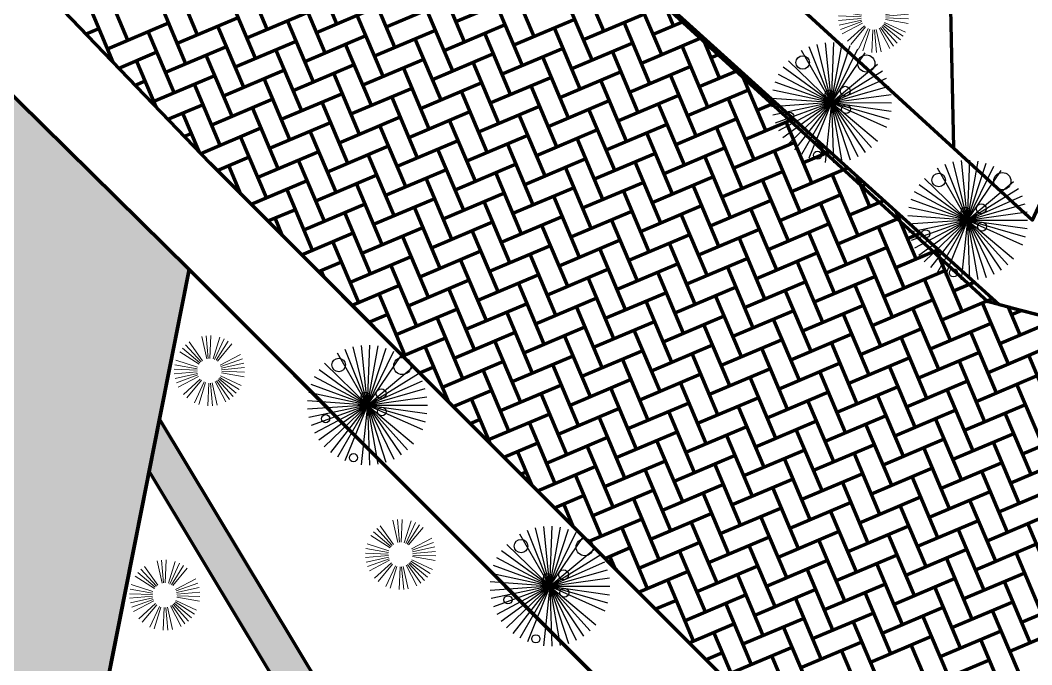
# Model space of a CAD drawing. Header units: millimetres. Extents: x 111 to 1506, y 14 to 566.
# Drawn here: x 213.36 to 221.78, y 152.42 to 157.78 of the extents above; entities that cross this region are included whole.
import ezdxf

# ---------------------------------------------------------------- set-up
doc = ezdxf.new("R2010")
doc.units = ezdxf.units.MM
doc.layers.add('FURN', color=253, linetype='Continuous')
for name, color, linetype, lineweight in [('G', 254, 'Continuous', 5), ('mobiliario', 45, 'Continuous', 13), ('PALMERAS114', 114, 'Continuous', 5)]:
    doc.layers.add(name, color=color, linetype=linetype, lineweight=lineweight)
doc.styles.add('ATTR', font='romans.shx', dxfattribs={"width": 0.8, "height": 2.52})

# ---------------------------------------------------------------- blocks, each defined once
blk = doc.blocks.new('EVG7')
for p, q in [((-9.2, 18.3), (-24.1, 54.3)), ((-6.6, 19.1), (-16.7, 56.9)), ((-3.9, 19.7), (-9, 58.4)), ((1.6, 19.7), (6.7, 58.4)), ((4.2, 19.1), (14.4, 56.9)), ((6.9, 18.3), (21.8, 54.3)), ((-17.8, 11.7), (-48.8, 35.4)), ((-16, 13.7), (-43.6, 41.3)), ((-13.8, 15.4), (-37.7, 46.5)), ((-11.6, 17), (-31.2, 50.9)), ((9.3, 17), (28.8, 50.9)), ((15.5, 11.7), (46.4, 35.4)), ((-20.6, 7), (-56.6, 21.9)), ((17, 9.4), (50.8, 28.9)), ((18.2, 7), (54.3, 21.9)), ((-21.6, 4.4), (-59.1, 14.4)), ((19.8, 1.7), (58.3, 6.7)), ((-22.2, -1.1), (-61.2, -1.1)), ((-22.2, -3.8), (-60.7, -8.9)), ((-20.6, -9.1), (-56.6, -24)), ((-19.4, -11.6), (-53.1, -31.1)), ((-17.8, -13.9), (-48.8, -37.6)), ((13.6, -15.9), (41.2, -43.5)), ((15.5, -13.9), (46.4, -37.6)), ((19.3, -6.6), (56.8, -16.6)), ((19.8, -1.1), (58.8, -1.1)), ((19.8, -3.8), (58.3, -8.9)), ((-13.8, -17.6), (-37.7, -48.7)), ((-11.6, -19.2), (-31.2, -53)), ((-9.2, -20.5), (-24.1, -56.5)), ((-6.6, -21.3), (-16.7, -59)), ((-3.9, -21.8), (-9, -60.6)), ((-1.2, -22.1), (-1.2, -61.1)), ((4.2, -21.3), (14.4, -59)), ((6.9, -20.5), (21.8, -56.5)), ((9.3, -19.2), (28.8, -53)), ((11.5, -17.6), (35.3, -48.7))]:
    blk.add_line(p, q)
at = {"style": 'ATTR', "width": 0.8, "flags": 9}
blk.add_attdef('ESTCODE', (0, 0), '', height=0.7, dxfattribs=at)

msp = doc.modelspace()

# ---------------------------------------------------------------- hatches: boundary and pattern name
at = {"layer": 'G', "lineweight": 100, "ltscale": 1000}
h = msp.add_hatch(dxfattribs=at)
h.set_pattern_fill('AR-HBONE', color=256, scale=0.046, angle=-8.355859, style=0)
h.set_pattern_definition([(36.644141, (430.36546, 1702.05599), (0.037814706, 0.257453002), [0.552, -0.184]), (126.644141, (430.5131, 1702.1658), (0.037814706, 0.257453002), [0.552, -0.184])])
h.paths.add_polyline_path([(213.07061, 157.37807), (214.77586, 155.697), (203.07053, 96.74537), (201.08828, 97.12101)])
at = {"layer": 'mobiliario', "lineweight": 100, "ltscale": 1000, "true_color": 0xf2e7c4}
h = msp.add_hatch(color=254, dxfattribs=at)
h.dxf.hatch_style = 1
h.paths.add_polyline_path([(217.36594, 146.55211), (217.23649, 146.27233), (213.4789, 149.22202), (213.54536, 149.55124)])
h.paths.add_polyline_path([(214.52062, 154.46186), (214.4337, 154.02421), (216.41896, 150.72215), (213.78997, 150.78293), (213.73065, 150.48422), (216.60191, 150.41784), (218.0444, 148.01856), (218.19663, 148.34758), (216.95689, 150.40963), (219.12743, 150.35945), (219.2648, 150.65635), (216.77393, 150.71394)])
h.paths.add_polyline_path([(216.97523, 145.70763), (216.83398, 145.40232), (212.69161, 145.25246), (212.75167, 145.55483)])
h.paths.add_polyline_path([(212.54973, 144.54735), (212.49092, 144.25148), (215.82266, 143.21643), (215.94974, 143.4911)])
h.paths.add_polyline_path([(212.25453, 143.05164), (212.85262, 142.00089), (215.46767, 142.44914), (215.31472, 142.11855), (213.01047, 141.72357), (214.18076, 139.66758), (214.02598, 139.33304), (212.69596, 141.66966), (211.95483, 141.54263), (212.01741, 141.85773), (212.53811, 141.94698), (212.16524, 142.60206)])
h.paths.add_polyline_path([(213.91346, 139.08984), (213.75212, 138.74111), (211.27734, 138.13131), (211.34186, 138.45618)])
edge = h.paths.add_edge_path()
edge.add_line((211.11725, 137.32523), (211.05881, 137.03097))
edge.add_line((211.05881, 137.03097), (212.80085, 136.685))
edge.add_line((212.80085, 136.685), (212.93045, 136.96512))
edge.add_line((212.93045, 136.96512), (211.11438, 137.3261))
edge.add_line((210.81437, 135.80015), (210.74575, 135.47153))
edge.add_line((210.74575, 135.47153), (211.95207, 134.87201))
edge.add_line((211.95207, 134.87201), (212.09663, 135.16289))
edge.add_line((212.09663, 135.16289), (210.81136, 135.80165))

# ---------------------------------------------------------------- linework, layer by layer
at = {"lineweight": 100, "ltscale": 1000}
for p, q in [((220.93622, 165.79317), (221.13325, 156.71906)), ((217.41941, 160.12171), (221.79096, 156.11646)), ((217.01718, 159.47304), (221.2843, 155.56347)), ((221.51283, 155.41368), (217.01718, 159.47304)), ((214.94348, 156.59032), (213.25246, 158.354)), ((213.06252, 157.38605), (214.76757, 155.70531)), ((215.2981, 156.23543), (214.94348, 156.59032)), ((214.94348, 156.59032), (219.77373, 151.75637)), ((214.76757, 155.70531), (209.62681, 129.82058)), ((221.2843, 155.56347), (221.42225, 155.43708)), ((221.6034, 155.39029), (221.42225, 155.43708)), ((237.10168, 151.38747), (221.51283, 155.41368)), ((221.6034, 155.39029), (237.10168, 151.38747)), ((214.52062, 154.46186), (218.19663, 148.34758)), ((214.43349, 154.02456), (218.0444, 148.01856))]:
    msp.add_line(p, q, dxfattribs=at)
at = {"lineweight": 211, "ltscale": 1000}
for p, q in [((219.77373, 151.75637), (215.2981, 156.23543)), ((219.43818, 151.03111), (214.76757, 155.70531))]:
    msp.add_line(p, q, dxfattribs=at)
msp.add_line((203.07053, 96.74537), (214.77586, 155.697))
at = {"lineweight": 100, "ltscale": 1000}
for points in [[(217.41941, 160.12171), (221.79096, 156.11646), (232.69441, 179.68346), (230.76998, 181.65183), (217.41941, 160.12171)], [(209.62068, 129.8113), (214.76757, 155.70531)], [(209.62068, 129.8113), (214.76757, 155.70531)], [(209.62068, 129.8113), (214.76757, 155.70531), (219.43818, 151.03111), (209.62681, 129.82058)], [(209.6282, 129.82757), (214.76757, 155.70531), (219.43818, 151.03111), (209.6282, 129.82757)]]:
    msp.add_lwpolyline(points, dxfattribs=at)
at = {"layer": 'FURN', "color": 54, "ltscale": 0.1}
for p, q in [((220.11714, 157.09556), (219.86778, 157.52894)), ((220.11714, 157.09556), (219.93052, 157.55943)), ((220.11714, 157.09556), (219.9969, 157.58088)), ((220.11714, 157.09556), (220.06561, 157.59289)), ((220.11714, 157.09556), (220.13533, 157.59522)), ((220.11714, 157.09556), (220.20469, 157.58783)), ((220.11714, 157.09556), (220.27235, 157.57085)), ((220.11714, 157.09556), (220.33699, 157.54463)), ((220.11714, 157.09556), (219.75798, 157.44342)), ((220.11714, 157.09556), (220.39735, 157.50966)), ((220.11714, 157.09556), (219.71307, 157.39005)), ((220.11714, 157.09556), (220.50064, 157.41638)), ((220.11714, 157.09556), (220.54155, 157.35988)), ((220.11714, 157.09556), (219.64755, 157.26726)), ((220.11714, 157.09556), (220.57421, 157.29824)), ((220.11714, 157.09556), (219.62822, 157.20024)), ((220.11714, 157.09556), (220.59797, 157.23266)), ((220.11714, 157.09556), (219.61841, 157.13118)), ((220.11714, 157.09556), (220.61237, 157.16441)), ((220.11714, 157.09556), (219.6183, 157.06142)), ((220.11714, 157.09556), (219.64704, 156.92524)), ((220.11714, 157.09556), (219.71219, 156.80227)), ((220.11714, 157.09556), (219.75695, 156.74876)), ((220.11714, 157.09556), (219.86649, 156.66292)), ((220.11714, 157.09556), (219.92914, 156.63224)), ((220.11714, 157.09556), (220.06413, 156.59837)), ((220.11714, 157.09556), (220.61714, 157.09481)), ((220.11714, 157.09556), (220.61217, 157.02523)), ((220.11714, 157.09556), (220.59756, 156.95702)), ((220.11714, 157.09556), (220.57361, 156.89151)), ((220.11714, 157.09556), (220.49968, 156.77359)), ((220.11714, 157.09556), (220.39612, 156.68062)), ((220.11714, 157.09556), (220.33565, 156.64583)), ((220.11714, 157.09556), (220.20323, 156.60302)), ((221.24989, 156.11688), (221.12965, 156.60221)), ((221.24989, 156.11688), (221.19837, 156.61422)), ((221.24989, 156.11688), (221.26809, 156.61655)), ((221.24989, 156.11688), (221.33745, 156.60916)), ((221.24989, 156.11688), (221.40511, 156.59218)), ((221.24989, 156.11688), (221.00054, 156.55027)), ((221.24989, 156.11688), (221.06328, 156.58075)), ((221.24989, 156.11688), (221.46975, 156.56595)), ((221.24989, 156.11688), (221.53011, 156.53099)), ((221.24989, 156.11688), (220.89074, 156.46475)), ((221.24989, 156.11688), (221.63339, 156.43771)), ((221.24989, 156.11688), (220.84582, 156.41138)), ((221.24989, 156.11688), (221.67431, 156.38121)), ((221.24989, 156.11688), (220.7803, 156.28859)), ((221.24989, 156.11688), (221.70697, 156.31957)), ((221.24989, 156.11688), (220.76097, 156.22157)), ((221.24989, 156.11688), (221.73073, 156.25399)), ((221.24989, 156.11688), (221.74513, 156.18573)), ((221.24989, 156.11688), (220.75106, 156.08275)), ((221.24989, 156.11688), (220.75116, 156.1525)), ((221.24989, 156.11688), (220.77979, 155.94657)), ((221.24989, 156.11688), (220.84495, 155.82359)), ((221.24989, 156.11688), (220.88971, 155.77009)), ((221.24989, 156.11688), (220.99925, 155.68424)), ((221.24989, 156.11688), (221.0619, 155.65357)), ((221.24989, 156.11688), (221.19689, 155.6197)), ((221.24989, 156.11688), (221.74989, 156.11614)), ((221.24989, 156.11688), (221.74492, 156.04656)), ((221.24989, 156.11688), (221.73032, 155.97835)), ((221.24989, 156.11688), (221.70636, 155.91284)), ((221.24989, 156.11688), (221.63244, 155.79492)), ((221.24989, 156.11688), (221.52887, 155.70195)), ((221.24989, 156.11688), (221.46841, 155.66716)), ((221.24989, 156.11688), (221.33598, 155.62435)), ((216.25301, 154.57767), (216.2712, 155.07734)), ((216.25301, 154.57767), (216.00365, 155.01105)), ((216.25301, 154.57767), (216.0664, 155.04154)), ((216.25301, 154.57767), (216.13277, 155.063)), ((216.25301, 154.57767), (216.20149, 155.07501)), ((216.25301, 154.57767), (216.34057, 155.06994)), ((216.25301, 154.57767), (216.40823, 155.05297)), ((216.25301, 154.57767), (216.47286, 155.02674)), ((216.25301, 154.57767), (216.53322, 154.99177)), ((216.25301, 154.57767), (215.89386, 154.92553)), ((216.25301, 154.57767), (215.84894, 154.87216)), ((216.25301, 154.57767), (216.63651, 154.89849)), ((216.25301, 154.57767), (216.67743, 154.842)), ((216.25301, 154.57767), (215.78342, 154.74938)), ((216.25301, 154.57767), (216.71008, 154.78036)), ((216.25301, 154.57767), (215.76409, 154.68235)), ((216.25301, 154.57767), (216.73384, 154.71477)), ((216.25301, 154.57767), (215.75418, 154.54353)), ((216.25301, 154.57767), (215.75428, 154.61329)), ((216.25301, 154.57767), (215.78291, 154.40736)), ((216.25301, 154.57767), (215.84806, 154.28438)), ((216.25301, 154.57767), (215.89282, 154.23088)), ((216.25301, 154.57767), (216.00237, 154.14503)), ((216.25301, 154.57767), (216.06502, 154.11436)), ((216.25301, 154.57767), (216.20001, 154.08049)), ((216.25301, 154.57767), (216.74825, 154.64652)), ((216.25301, 154.57767), (216.75301, 154.57693)), ((216.25301, 154.57767), (216.74804, 154.50735)), ((216.25301, 154.57767), (216.73343, 154.43914)), ((216.25301, 154.57767), (216.70948, 154.37362)), ((216.25301, 154.57767), (216.63555, 154.25571)), ((216.25301, 154.57767), (216.53199, 154.16274)), ((216.25301, 154.57767), (216.47153, 154.12795)), ((216.25301, 154.57767), (216.3391, 154.08514)), ((217.77177, 153.06965), (217.72025, 153.56699)), ((217.77177, 153.06965), (217.78997, 153.56932)), ((217.77177, 153.06965), (217.85933, 153.56193)), ((217.77177, 153.06965), (217.52242, 153.50304)), ((217.77177, 153.06965), (217.58516, 153.53352)), ((217.77177, 153.06965), (217.65153, 153.55498)), ((217.77177, 153.06965), (217.92699, 153.54495)), ((217.77177, 153.06965), (217.99163, 153.51872)), ((217.77177, 153.06965), (218.05199, 153.48376)), ((217.77177, 153.06965), (217.41262, 153.41752)), ((217.77177, 153.06965), (218.15527, 153.39048)), ((217.77177, 153.06965), (217.3677, 153.36415)), ((217.77177, 153.06965), (218.19619, 153.33398)), ((217.77177, 153.06965), (217.30218, 153.24136)), ((217.77177, 153.06965), (218.22885, 153.27234)), ((217.77177, 153.06965), (217.28285, 153.17434)), ((217.77177, 153.06965), (218.25261, 153.20676)), ((217.77177, 153.06965), (218.26701, 153.1385)), ((217.77177, 153.06965), (217.27294, 153.03552)), ((217.77177, 153.06965), (217.27304, 153.10527)), ((217.77177, 153.06965), (217.30167, 152.89934)), ((217.77177, 153.06965), (217.36683, 152.77636)), ((217.77177, 153.06965), (217.41159, 152.72286)), ((217.77177, 153.06965), (217.52113, 152.63701)), ((217.77177, 153.06965), (217.58378, 152.60634)), ((217.77177, 153.06965), (217.71877, 152.57247)), ((217.77177, 153.06965), (218.27177, 153.06891)), ((217.77177, 153.06965), (218.2668, 152.99933)), ((217.77177, 153.06965), (218.2522, 152.93112)), ((217.77177, 153.06965), (218.22824, 152.86561)), ((217.77177, 153.06965), (218.15432, 152.74769)), ((217.77177, 153.06965), (218.05075, 152.65472)), ((217.77177, 153.06965), (217.99029, 152.61993)), ((217.77177, 153.06965), (217.85786, 152.57712))]:
    msp.add_line(p, q, dxfattribs=at)
at = {"layer": 'FURN', "ltscale": 0.1}
for p, q in [((220.11714, 157.09556), (219.67601, 157.33095)), ((220.11714, 157.09556), (219.62791, 156.99233)), ((220.11714, 157.09556), (219.67531, 156.86148)), ((220.11714, 157.09556), (219.80872, 156.70201)), ((220.11714, 157.09556), (220.13384, 156.59583)), ((220.11714, 157.09556), (220.45115, 156.72349)), ((220.11714, 157.09556), (220.27094, 156.6198)), ((221.24989, 156.11688), (220.80877, 156.35228)), ((221.24989, 156.11688), (220.76066, 156.01366)), ((221.24989, 156.11688), (220.80807, 155.88281)), ((221.24989, 156.11688), (220.94148, 155.72334)), ((221.24989, 156.11688), (221.2666, 155.61716)), ((221.24989, 156.11688), (221.58391, 155.74481)), ((221.24989, 156.11688), (221.40369, 155.64113)), ((216.25301, 154.57767), (215.81189, 154.81306)), ((216.25301, 154.57767), (215.76378, 154.47444)), ((216.25301, 154.57767), (215.81119, 154.34359)), ((216.25301, 154.57767), (215.94459, 154.18412)), ((216.25301, 154.57767), (216.26972, 154.07795)), ((216.25301, 154.57767), (216.58702, 154.2056)), ((216.25301, 154.57767), (216.40681, 154.10191)), ((217.77177, 153.06965), (217.33065, 153.30505)), ((217.77177, 153.06965), (217.28255, 152.96643)), ((217.77177, 153.06965), (217.32995, 152.83558)), ((217.77177, 153.06965), (217.46336, 152.67611)), ((217.77177, 153.06965), (217.78848, 152.56993)), ((217.77177, 153.06965), (218.10579, 152.69758)), ((217.77177, 153.06965), (217.92557, 152.5939))]:
    msp.add_line(p, q, dxfattribs=at)
at = {"layer": 'FURN', "color": 54, "ltscale": 0.1}
for centre, radius in [((219.87689, 157.42971), 0.05617), ((220.40681, 157.42102), 0.07141), ((220.09955, 157.16656), 0.03628), ((220.23078, 157.19063), 0.04084), ((219.76809, 156.9823), 0.0337), ((220.23731, 157.04184), 0.03628), ((221.00964, 156.45104), 0.05617), ((221.53956, 156.44235), 0.07141), ((221.2323, 156.18789), 0.03628), ((221.36354, 156.21196), 0.04084), ((221.37006, 156.06317), 0.03628), ((220.90085, 156.00363), 0.0337), ((216.01276, 154.91183), 0.05617), ((216.54268, 154.90314), 0.07141), ((216.23542, 154.64868), 0.03628), ((216.36665, 154.67274), 0.04084), ((215.90396, 154.46442), 0.0337), ((216.37318, 154.52395), 0.03628), ((217.53152, 153.40381), 0.05617), ((218.06144, 153.39512), 0.07141), ((217.75418, 153.14066), 0.03628), ((217.88542, 153.16473), 0.04084), ((217.42273, 152.9564), 0.0337), ((217.89194, 153.01594), 0.03628)]:
    msp.add_circle(centre, radius, dxfattribs=at)
at = {"layer": 'FURN', "ltscale": 0.1}
for centre in [(220.00005, 156.65758), (221.1328, 155.67891), (216.13592, 154.1397), (217.65468, 152.63168)]:
    msp.add_circle(centre, 0.0337, dxfattribs=at)
at = {"layer": 'G', "linetype": 'Continuous', "lineweight": 100, "ltscale": 1000}
for p, q in [((215.41816, 157.70644), (215.20323, 158.21488)), ((215.99824, 157.75189), (215.78331, 158.26033)), ((218.22073, 157.69256), (218.0058, 158.201)), ((214.25799, 157.61555), (214.04307, 158.12398)), ((214.83808, 157.66099), (214.62315, 158.16943)), ((217.06056, 157.60166), (216.84564, 158.1101)), ((217.64065, 157.64711), (217.42572, 158.15555)), ((216.48048, 157.55621), (216.26556, 158.06465)), ((215.32032, 157.46532), (215.10539, 157.97376)), ((215.9004, 157.51077), (215.68547, 158.01921)), ((216.40884, 157.72569), (216.91728, 157.94062)), ((216.98892, 157.77114), (217.49736, 157.98607)), ((218.12289, 157.45144), (217.90796, 157.95987)), ((218.70297, 157.49688), (218.48804, 158.00532)), ((218.80081, 157.73801), (218.71569, 157.93937)), ((214.1353, 157.43323), (213.94523, 157.88286)), ((214.74024, 157.41987), (214.52531, 157.92831)), ((215.82876, 157.68025), (216.3372, 157.89517)), ((216.96273, 157.36054), (216.7478, 157.86898)), ((217.54281, 157.40599), (217.32788, 157.91443)), ((214.6686, 157.58935), (215.17703, 157.80428)), ((215.24868, 157.6348), (215.75712, 157.84973)), ((215.80256, 157.26964), (215.58764, 157.77808)), ((216.38265, 157.31509), (216.16772, 157.82353)), ((217.47117, 157.57547), (217.9796, 157.7904)), ((218.05125, 157.62092), (218.55969, 157.83584)), ((218.63133, 157.66636), (218.89473, 157.77771)), ((213.91, 157.66821), (214.01687, 157.71338)), ((214.08851, 157.5439), (214.59695, 157.75883)), ((214.6424, 157.17875), (214.42747, 157.68719)), ((215.22248, 157.2242), (215.00756, 157.73264)), ((216.311, 157.48457), (216.81944, 157.6995)), ((216.89108, 157.53002), (217.39952, 157.74495)), ((218.02505, 157.21031), (217.81013, 157.71875)), ((218.60513, 157.25576), (218.39021, 157.7642)), ((215.15084, 157.39368), (215.65928, 157.6086)), ((215.73092, 157.43912), (216.23936, 157.65405)), ((216.86489, 157.11942), (216.64996, 157.62786)), ((217.44497, 157.16487), (217.23004, 157.6733)), ((218.53349, 157.42524), (219.04193, 157.64017)), ((219.18522, 157.30121), (219.03877, 157.64764)), ((214.57076, 157.34823), (215.0792, 157.56316)), ((215.70473, 157.02852), (215.4898, 157.53696)), ((216.28481, 157.07397), (216.06988, 157.58241)), ((217.37333, 157.33435), (217.88177, 157.54927)), ((217.95341, 157.37979), (218.46185, 157.59472)), ((218.5073, 157.01464), (218.29237, 157.52308)), ((219.08738, 157.06009), (218.87245, 157.56853)), ((214.18259, 157.38391), (214.49912, 157.51771)), ((214.49258, 157.06059), (214.32964, 157.44607)), ((215.12465, 156.98307), (214.90972, 157.49151)), ((216.21317, 157.24345), (216.7216, 157.45838)), ((216.79325, 157.2889), (217.30169, 157.50383)), ((217.92722, 156.96919), (217.71229, 157.47763)), ((219.11357, 157.47069), (219.1961, 157.50558)), ((215.053, 157.15255), (215.56144, 157.36748)), ((215.63308, 157.198), (216.14152, 157.41293)), ((216.76705, 156.8783), (216.55213, 157.38673)), ((217.34713, 156.92374), (217.13221, 157.43218)), ((217.85557, 157.13867), (218.36401, 157.3536)), ((218.43565, 157.18412), (218.94409, 157.39905)), ((219.01574, 157.22957), (219.34679, 157.36951)), ((219.56962, 156.86441), (219.36186, 157.35591)), ((214.31888, 157.24176), (214.40128, 157.27659)), ((214.47292, 157.10711), (214.98136, 157.32203)), ((215.60689, 156.7874), (215.39196, 157.29584)), ((216.18697, 156.83285), (215.97204, 157.34129)), ((217.27549, 157.09322), (217.78393, 157.30815)), ((218.40946, 156.77352), (218.19453, 157.28196)), ((218.98954, 156.81897), (218.77461, 157.3274)), ((215.02681, 156.74195), (214.81188, 157.25039)), ((216.11533, 157.00233), (216.62377, 157.21726)), ((216.69541, 157.04778), (217.20385, 157.2627)), ((217.2493, 156.68262), (217.03437, 157.19106)), ((217.82938, 156.72807), (217.61445, 157.23651)), ((218.9179, 156.98844), (219.42634, 157.20337)), ((214.95517, 156.91143), (215.4636, 157.12636)), ((215.53525, 156.95688), (216.04369, 157.17181)), ((216.08913, 156.59173), (215.87421, 157.10016)), ((216.66922, 156.63717), (216.45429, 157.14561)), ((217.75774, 156.89755), (218.26618, 157.11248)), ((218.33782, 156.943), (218.84626, 157.15792)), ((219.47179, 156.62329), (219.25686, 157.13173)), ((219.49798, 157.03389), (219.64817, 157.09738)), ((214.59147, 156.95746), (214.88352, 157.08091)), ((215.50905, 156.54628), (215.29413, 157.05472)), ((216.59757, 156.80665), (217.10601, 157.02158)), ((217.17765, 156.8521), (217.68609, 157.06703)), ((218.31162, 156.5324), (218.0967, 157.04083)), ((218.8917, 156.57784), (218.67678, 157.08628)), ((214.84987, 156.68796), (214.71404, 157.00927)), ((215.43741, 156.71576), (215.94585, 156.93069)), ((216.01749, 156.76121), (216.52593, 156.97613)), ((217.15146, 156.4415), (216.93653, 156.94994)), ((217.73154, 156.48695), (217.51661, 156.99539)), ((218.82006, 156.74732), (219.3285, 156.96225)), ((219.40014, 156.79277), (219.79886, 156.96132)), ((219.95403, 156.42762), (219.7391, 156.93606)), ((214.86406, 156.67316), (215.36577, 156.88524)), ((215.9913, 156.3506), (215.77637, 156.85904)), ((216.57138, 156.39605), (216.35645, 156.90449)), ((217.6599, 156.65643), (218.16834, 156.87135)), ((218.23998, 156.70187), (218.74842, 156.9168)), ((218.79387, 156.33672), (218.57894, 156.84516)), ((219.37395, 156.38217), (219.15902, 156.89061)), ((214.72777, 156.81531), (214.78569, 156.83979)), ((215.41122, 156.30516), (215.19629, 156.81359)), ((216.49974, 156.56553), (217.00817, 156.78046)), ((217.07982, 156.61098), (217.58826, 156.82591)), ((218.21379, 156.29127), (217.99886, 156.79971)), ((219.30231, 156.55165), (219.81075, 156.76658)), ((220.05187, 156.66874), (220.00803, 156.77245)), ((215.33957, 156.47464), (215.84801, 156.68956)), ((215.91965, 156.52008), (216.42809, 156.73501)), ((217.05362, 156.20038), (216.8387, 156.70882)), ((217.6337, 156.24583), (217.41878, 156.75426)), ((218.14214, 156.46075), (218.65058, 156.67568)), ((218.72222, 156.5062), (219.23066, 156.72113)), ((219.85619, 156.18649), (219.64127, 156.69493)), ((219.88239, 156.5971), (220.10024, 156.68919)), ((215.00204, 156.53172), (215.26793, 156.64412)), ((215.89346, 156.10948), (215.67853, 156.61792)), ((216.47354, 156.15493), (216.25861, 156.66337)), ((217.56206, 156.4153), (218.0705, 156.63023)), ((218.69603, 156.0956), (218.4811, 156.60404)), ((219.27611, 156.14105), (219.06118, 156.64949)), ((215.199, 156.33461), (215.09845, 156.57247)), ((216.4019, 156.32441), (216.91034, 156.53934)), ((216.98198, 156.36986), (217.49042, 156.58478)), ((217.53587, 156.0047), (217.32094, 156.51314)), ((218.11595, 156.05015), (217.90102, 156.55859)), ((219.20447, 156.31053), (219.71291, 156.52545)), ((219.78455, 156.35597), (220.25093, 156.55312)), ((215.28271, 156.25083), (215.75017, 156.44844)), ((215.82182, 156.27896), (216.33026, 156.49389)), ((216.95579, 155.95926), (216.74086, 156.46769)), ((218.04431, 156.21963), (218.55275, 156.43456)), ((218.62439, 156.26508), (219.13283, 156.48001)), ((219.75836, 155.94537), (219.54343, 156.45381)), ((220.33844, 155.99082), (220.12351, 156.49926)), ((220.43627, 156.23194), (220.33111, 156.48072)), ((215.14238, 156.39128), (215.17009, 156.40299)), ((215.79562, 155.86836), (215.5807, 156.3768)), ((216.3757, 155.91381), (216.16078, 156.42225)), ((216.88414, 156.12873), (217.39258, 156.34366)), ((217.46422, 156.17418), (217.97266, 156.38911)), ((218.59819, 155.85448), (218.38327, 156.36292)), ((219.17827, 155.89992), (218.96335, 156.40836)), ((220.36463, 156.40142), (220.40162, 156.41706)), ((216.30406, 156.08329), (216.8125, 156.29821)), ((217.43803, 155.76358), (217.2231, 156.27202)), ((218.01811, 155.80903), (217.80318, 156.31747)), ((219.10663, 156.0694), (219.61507, 156.28433)), ((219.68671, 156.11485), (220.19515, 156.32978)), ((220.2406, 155.7497), (220.02567, 156.25814)), ((220.26679, 156.1603), (220.55231, 156.28099)), ((215.42305, 156.11039), (215.65234, 156.20732)), ((215.72398, 156.03784), (216.23242, 156.25277)), ((216.27787, 155.67269), (216.06294, 156.18112)), ((216.85795, 155.71813), (216.64302, 156.22657)), ((217.94647, 155.97851), (218.45491, 156.19344)), ((218.52655, 156.02396), (219.03499, 156.23888)), ((219.66052, 155.70425), (219.44559, 156.21269)), ((220.82068, 155.79515), (220.6542, 156.18899)), ((215.54524, 155.9881), (215.48286, 156.13568)), ((216.78631, 155.88761), (217.29474, 156.10254)), ((217.36639, 155.93306), (217.87483, 156.14799)), ((218.50036, 155.61335), (218.28543, 156.12179)), ((219.08044, 155.6588), (218.86551, 156.16724)), ((219.58888, 155.87373), (220.09732, 156.08866)), ((220.16896, 155.91918), (220.6774, 156.13411)), ((215.70371, 155.82951), (216.13458, 156.01164)), ((216.20622, 155.84216), (216.71466, 156.05709)), ((217.34019, 155.52246), (217.12527, 156.0309)), ((217.92027, 155.56791), (217.70535, 156.07635)), ((219.00879, 155.82828), (219.51723, 156.04321)), ((220.14276, 155.50858), (219.92784, 156.01701)), ((220.72284, 155.55402), (220.50792, 156.06246)), ((220.74904, 155.96463), (220.85368, 156.00886)), ((216.18003, 155.43156), (215.9651, 155.94)), ((216.76011, 155.47701), (216.54518, 155.98545)), ((217.84863, 155.73739), (218.35707, 155.95231)), ((218.42871, 155.78283), (218.93715, 155.99776)), ((218.9826, 155.41768), (218.76767, 155.92612)), ((219.56268, 155.46313), (219.34775, 155.97157)), ((216.68847, 155.64649), (217.19691, 155.86142)), ((217.26855, 155.69194), (217.77699, 155.90687)), ((217.82244, 155.32678), (217.60751, 155.83522)), ((218.40252, 155.37223), (218.18759, 155.88067)), ((219.49104, 155.63261), (219.99948, 155.84754)), ((220.07112, 155.67806), (220.57956, 155.89298)), ((220.6512, 155.7235), (221.00437, 155.8728)), ((221.20509, 155.35835), (220.99016, 155.86679)), ((215.84405, 155.68907), (216.03674, 155.77052)), ((216.10839, 155.60104), (216.61683, 155.81597)), ((217.24236, 155.28134), (217.02743, 155.78978)), ((218.33088, 155.54171), (218.83932, 155.75664)), ((218.91096, 155.58716), (219.4194, 155.80209)), ((220.04493, 155.26745), (219.83, 155.77589)), ((220.62501, 155.3129), (220.41008, 155.82134)), ((215.89148, 155.6416), (215.86727, 155.69888)), ((216.66227, 155.23589), (216.44735, 155.74433)), ((217.17071, 155.45082), (217.67915, 155.66574)), ((217.75079, 155.49626), (218.25923, 155.71119)), ((218.88476, 155.17656), (218.66984, 155.685)), ((219.46484, 155.22201), (219.24992, 155.73044)), ((220.55336, 155.48238), (221.0618, 155.69731)), ((216.59063, 155.40537), (217.09907, 155.6203)), ((217.7246, 155.08566), (217.50967, 155.5941)), ((218.30468, 155.13111), (218.08975, 155.63955)), ((219.3932, 155.39149), (219.90164, 155.60641)), ((219.97328, 155.43693), (220.48172, 155.65186)), ((221.10725, 155.11723), (220.89232, 155.62567)), ((221.13345, 155.52783), (221.30575, 155.60067)), ((221.30293, 155.59947), (221.30037, 155.60553)), ((216.12472, 155.40818), (216.51899, 155.57485)), ((216.56444, 154.99477), (216.34951, 155.50321)), ((217.14452, 155.04021), (216.92959, 155.54865)), ((218.23304, 155.30059), (218.74148, 155.51552)), ((218.81312, 155.34604), (219.32156, 155.56097)), ((219.94709, 155.02633), (219.73216, 155.53477)), ((220.52717, 155.07178), (220.31224, 155.58022)), ((217.07288, 155.20969), (217.58131, 155.42462)), ((217.65296, 155.25514), (218.1614, 155.47007)), ((218.78693, 154.93544), (218.572, 155.44387)), ((219.36701, 154.98088), (219.15208, 155.48932)), ((220.45553, 155.24126), (220.96397, 155.45619)), ((221.03561, 155.28671), (221.45644, 155.4646)), ((221.5895, 154.92155), (221.37457, 155.42999)), ((216.26505, 155.26774), (216.42115, 155.33373)), ((216.49279, 155.16425), (217.00123, 155.37917)), ((217.62676, 154.84454), (217.41184, 155.35298)), ((218.20684, 154.88999), (217.99192, 155.39843)), ((219.29536, 155.15036), (219.8038, 155.36529)), ((219.87545, 155.19581), (220.38389, 155.41074)), ((220.42933, 154.83066), (220.21441, 155.3391)), ((221.00941, 154.87611), (220.79449, 155.38454)), ((221.68733, 155.16268), (221.58961, 155.39385)), ((221.61569, 155.33215), (221.6964, 155.36627)), ((217.04668, 154.79909), (216.83175, 155.30753)), ((218.1352, 155.05947), (218.64364, 155.2744)), ((218.71528, 155.10492), (219.22372, 155.31984)), ((219.26917, 154.73976), (219.05424, 155.2482)), ((219.84925, 154.78521), (219.63432, 155.29365)), ((220.93777, 155.04558), (221.44621, 155.26051)), ((221.51785, 155.09103), (221.98974, 155.29051)), ((216.97504, 154.96857), (217.48348, 155.1835)), ((217.55512, 155.01402), (218.06356, 155.22895)), ((218.68909, 154.69431), (218.47416, 155.20275)), ((219.77761, 154.95469), (220.28605, 155.16962)), ((220.35769, 155.00014), (220.86613, 155.21506)), ((221.49166, 154.68043), (221.27673, 155.18887)), ((216.54572, 154.98686), (216.9034, 155.13805)), ((217.52893, 154.60342), (217.314, 155.11186)), ((218.10901, 154.64887), (217.89408, 155.1573)), ((218.61745, 154.86379), (219.12589, 155.07872)), ((219.19753, 154.90924), (219.70597, 155.12417)), ((220.3315, 154.58954), (220.11657, 155.09797)), ((220.91158, 154.63498), (220.69665, 155.14342)), ((216.93019, 154.60209), (216.73392, 155.06641)), ((218.03736, 154.81835), (218.5458, 155.03327)), ((219.17133, 154.49864), (218.95641, 155.00708)), ((219.75141, 154.54409), (219.53649, 155.05253)), ((220.83993, 154.80446), (221.34837, 155.01939)), ((221.42002, 154.84991), (221.92846, 155.06484)), ((221.9739, 154.48476), (221.75898, 154.9932)), ((216.8772, 154.72745), (217.38564, 154.94238)), ((217.45728, 154.7729), (217.96572, 154.98783)), ((218.01117, 154.40774), (217.79624, 154.91618)), ((218.59125, 154.45319), (218.37632, 154.96163)), ((219.67977, 154.71357), (220.18821, 154.92849)), ((220.25985, 154.75901), (220.76829, 154.97394)), ((221.39382, 154.43931), (221.17889, 154.94775)), ((216.68606, 154.84641), (216.80556, 154.89693)), ((217.43109, 154.3623), (217.21616, 154.87073)), ((218.51961, 154.62267), (219.02805, 154.8376)), ((219.09969, 154.66812), (219.60813, 154.88305)), ((220.23366, 154.34841), (220.01873, 154.85685)), ((220.81374, 154.39386), (220.59881, 154.9023)), ((221.32218, 154.60879), (221.83062, 154.82372)), ((217.35945, 154.53178), (217.86788, 154.7467)), ((217.93953, 154.57722), (218.44797, 154.79215)), ((219.0735, 154.25752), (218.85857, 154.76596)), ((219.65358, 154.30297), (219.43865, 154.8114)), ((220.7421, 154.56334), (221.25054, 154.77827)), ((221.87607, 154.24363), (221.66114, 154.75207)), ((216.96673, 154.56553), (217.2878, 154.70126)), ((217.91333, 154.16662), (217.69841, 154.67506)), ((218.49341, 154.21207), (218.27849, 154.72051)), ((219.58193, 154.47244), (220.09037, 154.68737)), ((220.16202, 154.51789), (220.67046, 154.73282)), ((220.7159, 154.15274), (220.50098, 154.66118)), ((221.29598, 154.19819), (221.08106, 154.70663)), ((217.27643, 154.25558), (217.11832, 154.62961)), ((218.42177, 154.38155), (218.93021, 154.59648)), ((219.00185, 154.427), (219.51029, 154.64192)), ((219.55574, 154.06184), (219.34081, 154.57028)), ((220.13582, 154.10729), (219.92089, 154.61573)), ((221.22434, 154.36767), (221.73278, 154.58259)), ((217.26161, 154.29065), (217.77005, 154.50558)), ((217.84169, 154.3361), (218.35013, 154.55103)), ((218.97566, 154.0164), (218.76073, 154.52483)), ((220.06418, 154.27677), (220.57262, 154.4917)), ((220.64426, 154.32222), (221.1527, 154.53715)), ((221.77823, 154.00251), (221.5633, 154.51095)), ((217.10706, 154.42509), (217.18997, 154.46013)), ((217.8155, 153.9255), (217.60057, 154.43394)), ((218.39558, 153.97095), (218.18065, 154.47939)), ((219.4841, 154.23132), (219.99254, 154.44625)), ((220.61807, 153.91162), (220.40314, 154.42006)), ((221.19815, 153.95706), (220.98322, 154.4655)), ((218.32393, 154.14043), (218.83237, 154.35535)), ((218.90402, 154.18587), (219.41246, 154.4008)), ((219.4579, 153.82072), (219.24298, 154.32916)), ((220.03798, 153.86617), (219.82306, 154.37461)), ((221.1265, 154.12654), (221.63494, 154.34147)), ((221.70659, 154.17199), (222.21503, 154.38692)), ((217.38773, 154.1442), (217.67221, 154.26446)), ((217.74385, 154.09498), (218.25229, 154.30991)), ((218.29774, 153.72983), (218.08281, 154.23826)), ((218.87782, 153.77527), (218.66289, 154.28371)), ((219.96634, 154.03565), (220.47478, 154.25058)), ((220.54642, 154.0811), (221.05486, 154.29602)), ((221.68039, 153.76139), (221.46546, 154.26983)), ((217.62267, 153.90908), (217.50273, 154.19282)), ((218.80618, 153.94475), (219.31462, 154.15968)), ((219.38626, 153.9902), (219.8947, 154.20513)), ((220.52023, 153.67049), (220.3053, 154.17893)), ((221.10031, 153.71594), (220.88538, 154.22438)), ((217.6684, 153.86332), (218.15446, 154.06878)), ((218.2261, 153.8993), (218.73454, 154.11423)), ((219.36007, 153.5796), (219.14514, 154.08804)), ((219.94015, 153.62505), (219.72522, 154.13349)), ((221.02867, 153.88542), (221.53711, 154.10035)), ((221.60875, 153.93087), (222.11719, 154.1458)), ((217.52806, 154.00376), (217.57437, 154.02334)), ((218.1999, 153.4887), (217.98498, 153.99714)), ((218.77998, 153.53415), (218.56506, 154.04259)), ((219.8685, 153.79453), (220.37694, 154.00945)), ((220.44859, 153.83997), (220.95703, 154.0549)), ((221.00247, 153.47482), (220.78755, 153.98326)), ((221.58255, 153.52027), (221.36763, 154.02871)), ((218.70834, 153.70363), (219.21678, 153.91856)), ((219.28842, 153.74908), (219.79686, 153.96401)), ((220.42239, 153.42937), (220.20746, 153.93781)), ((221.51091, 153.68975), (222.01935, 153.90468)), ((217.80873, 153.72288), (218.05662, 153.82766)), ((218.12826, 153.65818), (218.6367, 153.87311)), ((219.26223, 153.33848), (219.0473, 153.84692)), ((219.84231, 153.38392), (219.62738, 153.89236)), ((220.35075, 153.59885), (220.85919, 153.81378)), ((220.93083, 153.6443), (221.43927, 153.85923)), ((217.96891, 153.56258), (217.88714, 153.75602)), ((218.68215, 153.29303), (218.46722, 153.80147)), ((219.77067, 153.5534), (220.27911, 153.76833)), ((220.90464, 153.2337), (220.68971, 153.74214)), ((221.48472, 153.27915), (221.26979, 153.78758)), ((218.6105, 153.46251), (219.11894, 153.67744)), ((219.19059, 153.50796), (219.69903, 153.72288)), ((219.74447, 153.1428), (219.52955, 153.65124)), ((220.32455, 153.18825), (220.10963, 153.69669)), ((221.41307, 153.44863), (221.92151, 153.66355)), ((217.94907, 153.58243), (217.95878, 153.58654)), ((218.0894, 153.44199), (218.53886, 153.63199)), ((218.58431, 153.05191), (218.36938, 153.56035)), ((219.16439, 153.09735), (218.94946, 153.60579)), ((220.25291, 153.35773), (220.76135, 153.57266)), ((220.83299, 153.40318), (221.34143, 153.61811)), ((221.96696, 153.08347), (221.75203, 153.59191)), ((219.09275, 153.26683), (219.60119, 153.48176)), ((219.67283, 153.31228), (220.18127, 153.52721)), ((220.8068, 152.99258), (220.59187, 153.50101)), ((221.38688, 153.03802), (221.17195, 153.54646)), ((218.22974, 153.30155), (218.44103, 153.39087)), ((218.51267, 153.22139), (219.02111, 153.43631)), ((219.64664, 152.90168), (219.43171, 153.41012)), ((220.22672, 152.94713), (220.01179, 153.45557)), ((221.31524, 153.2075), (221.82368, 153.42243)), ((218.31515, 153.21607), (218.27155, 153.31922)), ((219.06655, 152.85623), (218.85163, 153.36467)), ((220.15507, 153.11661), (220.66351, 153.33154)), ((220.73516, 153.16206), (221.2436, 153.37698)), ((221.86912, 152.84235), (221.6542, 153.35079)), ((218.99491, 153.02571), (219.50335, 153.24064)), ((219.57499, 153.07116), (220.08343, 153.28609)), ((220.70896, 152.75145), (220.49403, 153.25989)), ((221.28904, 152.7969), (221.07412, 153.30534)), ((218.51041, 153.02067), (218.92327, 153.19519)), ((219.5488, 152.66056), (219.33387, 153.169)), ((220.12888, 152.70601), (219.91395, 153.21444)), ((221.2174, 152.96638), (221.72584, 153.18131)), ((218.96872, 152.61511), (218.75379, 153.12355)), ((220.05724, 152.87549), (220.56568, 153.09041)), ((220.63732, 152.92093), (221.14576, 153.13586)), ((221.19121, 152.55578), (220.97628, 153.06422)), ((221.77129, 152.60123), (221.55636, 153.10967)), ((218.89707, 152.78459), (219.40551, 152.99952)), ((219.47716, 152.83004), (219.9856, 153.04497)), ((220.03104, 152.46488), (219.81612, 152.97332)), ((220.61112, 152.51033), (220.3962, 153.01877)), ((221.69964, 152.77071), (222.20808, 152.98563)), ((218.65074, 152.88022), (218.82543, 152.95407)), ((219.45096, 152.41944), (219.23603, 152.92787)), ((220.53948, 152.67981), (221.04792, 152.89474)), ((221.11956, 152.72526), (221.628, 152.94019)), ((218.66139, 152.86957), (218.65595, 152.88243)), ((219.37932, 152.58892), (219.88776, 152.80384)), ((219.9594, 152.63436), (220.46784, 152.84929)), ((221.09337, 152.31466), (220.87844, 152.8231)), ((221.67345, 152.36011), (221.45852, 152.86854)), ((218.93141, 152.59934), (219.30768, 152.7584)), ((219.93321, 152.22376), (219.71828, 152.7322)), ((220.51329, 152.26921), (220.29836, 152.77765)), ((221.60181, 152.52958), (222.11025, 152.74451)), ((219.35312, 152.17831), (219.1382, 152.68675)), ((220.44164, 152.43869), (220.95008, 152.65362)), ((221.02173, 152.48414), (221.53017, 152.69906)), ((219.28148, 152.34779), (219.78992, 152.56272)), ((219.86156, 152.39324), (220.37, 152.60817)), ((220.99553, 152.07354), (220.7806, 152.58197)), ((221.57561, 152.11898), (221.36069, 152.62742)), ((219.07174, 152.4589), (219.20984, 152.51727)), ((219.83537, 151.98264), (219.62044, 152.49108)), ((220.41545, 152.02809), (220.20052, 152.53653)), ((220.92389, 152.24301), (221.43233, 152.45794))]:
    msp.add_line(p, q, dxfattribs=at)
at = {"layer": 'mobiliario', "color": 28, "lineweight": 100, "ltscale": 1000, "true_color": 0x261a0d}
msp.add_lwpolyline([(214.52062, 154.46186), (214.4337, 154.02421), (216.41896, 150.72215), (213.78997, 150.78293), (213.73065, 150.48422), (216.60191, 150.41784), (218.0444, 148.01856), (218.19663, 148.34758), (216.95689, 150.40963), (219.12743, 150.35945), (219.2648, 150.65635), (216.77393, 150.71394), (214.52062, 154.46186)], dxfattribs=at)

# ---------------------------------------------------------------- block references
at = {"layer": 'PALMERAS114', "extrusion": (0, 0, -1), "xscale": -0.004880888891868356, "yscale": 0.004880888891718753, "zscale": -0.004880888891868356, "rotation": 294.9205878507973}
for p in [(-220.46382, 157.81254), (-214.93368, 154.87085), (-216.5257, 153.34112), (-214.56172, 153.00274)]:
    msp.add_blockref('EVG7', p, dxfattribs=at)

doc.saveas('drawing.dxf')
